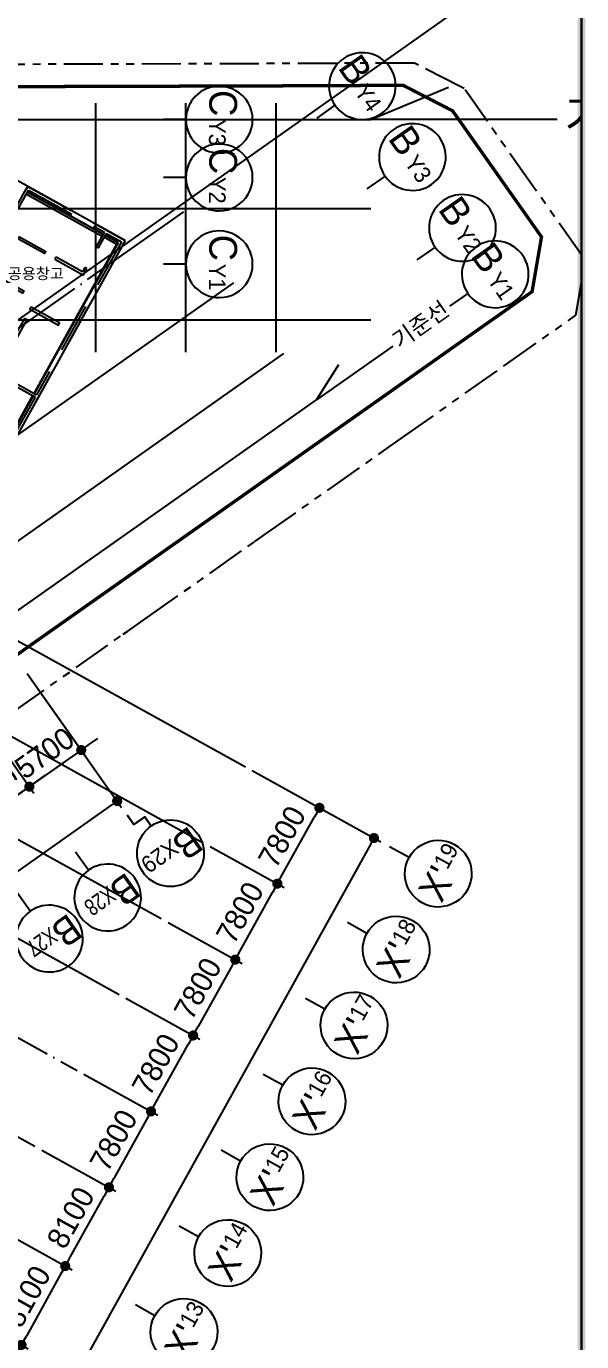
# Model space of a CAD drawing. Header units: millimetres. Extents: x -21000 to 567700, y 435000 to 850800.
# Drawn here: x 443986 to 493864, y 584986 to 703229 of the extents above; entities that cross this region are included whole.
import ezdxf
from ezdxf.enums import TextEntityAlignment as Align
from ezdxf.xclip import XClip

# ---------------------------------------------------------------- set-up
doc = ezdxf.new("R2010")
doc.units = ezdxf.units.MM
doc.header["$LTSCALE"] = 700
doc.header["$XCLIPFRAME"] = 2
for name, pattern in [('AB_Pbase$0$CON-110-B2F$0$HIDDEN', [9.525, 6.35, -3.175]), ('AB_Pbase$0$PHANTOMX2', [5, 2.5, -0.5, 0.5, -0.5, 0.5, -0.5]), ('AB_Pbase$0$주차장기둥$0$CEN', [62, 60, -1, 0, -1]), ('AB_Pbase$0$주차장기둥$0$PHANTOMX2', [5, 2.5, -0.5, 0.5, -0.5, 0.5, -0.5]), ('AB_Pbase$0$지하1층 동골조$0$PHANTOMX2', [5, 2.5, -0.5, 0.5, -0.5, 0.5, -0.5])]:
    doc.linetypes.add(name, pattern=pattern)
doc.layers.get('0').update_dxf_attribs({"color": 2})
doc.layers.get('Defpoints').update_dxf_attribs({"color": 171})
for name, color, linetype in [('AB_Form$0$FORM', 7, 'Continuous'), ('AB_Pbase$0$FIN', 6, 'Continuous'), ('AB_Pbase$0$SITE', 3, 'AB_Pbase$0$PHANTOMX2'), ('AB_Pbase$0$주차장기둥$0$CEN_P', 244, 'AB_Pbase$0$주차장기둥$0$CEN'), ('MAK2', 7, 'Continuous'), ('p_구조전체평면도중심선$0$AXIS', 7, 'Continuous'), ('p_구조전체평면도중심선$0$DIM', 7, 'Continuous'), ('p_구조전체평면도중심선$0$SDIM', 4, 'Continuous')]:
    doc.layers.add(name, color=color, linetype=linetype)
for name, color, linetype, plot in [('AB_Form$0$FORM_X', 161, 'Continuous', False), ('AB_Pbase$0$CON-110-B2F$0$DEF', 181, 'AB_Pbase$0$CON-110-B2F$0$HIDDEN', False), ('AB_Pbase$0$Defponts', 161, 'Continuous', False), ('AB_Pbase$0$주차장기둥$0$DEFPOINT', 247, 'Continuous', False), ('AB_Pbase$0$주차장기둥$0$Defpoints1', 235, 'Continuous', False), ('AB_Pbase$0$지하1층 동골조$0$Defpoints1', 235, 'Continuous', False)]:
    doc.layers.add(name, color=color, linetype=linetype, plot=plot)
doc.styles.add('AB_Pbase$0$돋움', font='')
doc.styles.add('AB_Pbase$0$주차장기둥$0$돋움', font='')
doc.styles.add('p_구조전체평면도중심선$0$도면기준$0$울릉도L', font='')
doc.styles.add('p_구조전체평면도중심선$0$돋움', font='')
doc.styles.add('p_구조전체평면도중심선$0$돋음', font='')
doc.styles.get('AB_Pbase$0$돋움').set_extended_font_data('Dotum')
doc.styles.get('AB_Pbase$0$주차장기둥$0$돋움').set_extended_font_data('Dotum')
doc.styles.get('p_구조전체평면도중심선$0$도면기준$0$울릉도L').set_extended_font_data('Dotum')
doc.styles.get('p_구조전체평면도중심선$0$돋움').set_extended_font_data('Dotum')
doc.styles.get('p_구조전체평면도중심선$0$돋음').set_extended_font_data('Dotum')
doc.dimstyles.new('p_구조전체평면도중심선$0$ADIM', dxfattribs={"dimscale": 700, "dimtxt": 3, "dimasz": 1.5, "dimexe": 1, "dimexo": 1, "dimgap": 1, "dimtad": 1, "dimdec": 0, "dimdsep": 46, "dimtxsty": 'p_구조전체평면도중심선$0$돋움', "dimblk1": 'p_구조전체평면도중심선$0$DOT', "dimblk2": 'p_구조전체평면도중심선$0$DOT', "dimsah": 1, "dimcen": 1, "dimdle": 1.5, "dimclrd": 7, "dimclre": 7, "dimclrt": 3, "dimadec": 0, "dimazin": 0, "dimtfac": 1, "dimtdec": 0, "dimtix": 1, "dimtmove": 2, "dimatfit": 3, "dimldrblk": 'p_구조전체평면도중심선$0$_Dot', "dimfxl": 1, "dimtvp": 1, "dimtolj": 1, "dimtzin": 0, "dimarcsym": 0})

# ---------------------------------------------------------------- blocks, each defined once
blk = doc.blocks.new('AB_Pbase$0$SITE0917')
at = {"layer": 'AB_Pbase$0$SITE', "ltscale": 4, "const_width": 300, "flags": 128}
blk.add_lwpolyline([(212876, -144968), (209906, -142008), (204836, -136928), (200146, -132238), (190406, -122488), (180636, -112708), (171034, -103096), (171034, -103096), (158736, -90778), (158736, -90778), (141626, -73668), (139746, -71778), (128760, -60783), (176825, 584), (181318, 2778), (191836, 2802), (195846, 2812), (208846, 2852), (221744, 2892), (225745, 2912), (238652, 2912), (251951, 2992), (272863, 3047), (279849, 3072), (281852, 3072), (297942, 3132), (307301, 3162), (318838, 3162), (322371, 3192), (329338, 3212), (331331, 3221), (331828, 3221), (342783, 3252), (353879, 3292), (357878, 3302), (368882, 3332), (377971, 3362), (436463, 3532), (443896, 3564), (449423, 3588), (453866, 1294), (461852, -10041), (461004, -14962), (456210, -18339), (446980, -24860), (436111, -32530), (433802, -34158), (424035, -41046), (408709, -51856), (403261, -55702), (401224, -57140), (393879, -62330), (377930, -73579), (370949, -78503), (368971, -79898), (360221, -86073), (350807, -92731), (341600, -99229), (316998, -116581), (268640, -150722), (261994, -155385), (240653, -170436), (213593, -144250), (212876, -144968)], dxfattribs=at)
blk = doc.blocks.new('AB_Pbase$0$CON-110-B2F')
for p, q in [((-12950, 17430), (-12950, 19180)), ((-12950, 19180), (-2700, 19180)), ((-11350, 18930), (-12730, 18930)), ((-12730, 18930), (-12730, 17430)), ((-11350, 17430), (-11350, 18930)), ((-2920, 18930), (-11130, 18930)), ((-11130, 18930), (-11130, 17430)), ((-2920, 18580), (-2920, 18930)), ((-2700, 19180), (-2700, 18580)), ((-2700, 18580), (-2920, 18580)), ((-12730, 17430), (-12950, 17430)), ((-11130, 17430), (-11350, 17430)), ((-11350, 15610), (-11350, 14960)), ((-11130, 15610), (-11350, 15610)), ((-11130, 15180), (-11130, 15610)), ((-11350, 14960), (-8420, 14960)), ((-8420, 15180), (-11130, 15180)), ((-8420, 14960), (-8420, 15180)), ((-4935, 11310), (-5155, 11310)), ((-5155, 11310), (-5155, 9455)), ((-4935, 9455), (-4935, 11310)), ((-11220, 10440), (-11220, 10220)), ((-8580, 10440), (-11220, 10440)), ((-11220, 10220), (-8580, 10220)), ((-8800, 10220), (-8800, 7400)), ((-8580, 10220), (-8580, 10440)), ((-8580, 7400), (-8580, 10220)), ((-2700, 10280), (-2920, 10280)), ((-2920, 10280), (-2920, 9455)), ((-2700, 9750), (-2700, 10280)), ((-2700, 9750), (250, 9750)), ((0, 9500), (-2600, 9500)), ((-2600, 9500), (-2600, 4900)), ((0, 4900), (0, 9500)), ((250, 9750), (250, 4650)), ((-8800, 9280), (-8580, 9280)), ((-5155, 9455), (-5470, 9455)), ((-5470, 9455), (-5470, 7120)), ((-2850, 9235), (-5220, 9235)), ((-5220, 9235), (-5220, 6870)), ((-2920, 9455), (-4935, 9455)), ((-2850, 4650), (-2850, 9235)), ((-8800, 7400), (-8580, 7400)), ((-8800, 7400), (-8800, 6440)), ((-8580, 7400), (-8580, 6440)), ((-5470, 7120), (-5880, 7120)), ((-5880, 7120), (-5880, 4380)), ((-8580, 6440), (-8800, 6440)), ((-8800, 6440), (-8800, 4380)), ((-8580, 4380), (-8580, 6440)), ((-5220, 6870), (-5630, 6870)), ((-5630, 6870), (-5630, 5870)), ((-12730, 4980), (-12950, 4980)), ((-12950, 4980), (-12950, 3560)), ((-12730, 4380), (-12730, 4980)), ((-5630, 5870), (-4660, 5870)), ((-4660, 5690), (-5630, 5690)), ((-5630, 5690), (-5630, 2340)), ((-4660, 5870), (-4660, 5690)), ((-2550, 4900), (-2600, 4900)), ((-2550, 4650), (-2550, 4900)), ((-1430, 4900), (0, 4900)), ((-1430, 4650), (-1430, 4900)), ((-12950, 3560), (-12730, 3560)), ((-8800, 4380), (-12730, 4380)), ((-12730, 3560), (-12730, 4160)), ((-12730, 4160), (-8670, 4160)), ((-8670, 4160), (-8670, 2100)), ((-5880, 4380), (-8580, 4380)), ((-8450, 2100), (-8450, 4160)), ((-8450, 4160), (-5880, 4160)), ((-5880, 4160), (-5880, 2090)), ((-2550, 4650), (-2850, 4650)), ((250, 4650), (-1430, 4650)), ((-2850, 2850), (-1930, 2850)), ((-2850, -30), (-2850, 2850)), ((-1880, 2600), (-2600, 2600)), ((-2600, 2600), (-2600, 0)), ((-1930, 2850), (-1880, 2650)), ((-1880, 2650), (-1880, 2600)), ((-770, 2650), (-720, 2850)), ((-770, 2600), (-770, 2650)), ((0, 2600), (-770, 2600)), ((-720, 2850), (250, 2850)), ((0, 0), (0, 2600)), ((250, 2850), (250, -250)), ((-8670, 2100), (-8450, 2100)), ((-5880, 2090), (-5470, 2090)), ((-5630, 2340), (-5220, 2340)), ((-5470, 2090), (-5470, -250)), ((-5220, 2340), (-5220, -30)), ((-2600, 0), (0, 0)), ((-5470, -250), (-5085, -250)), ((-5220, -30), (-2850, -30)), ((-5085, -250), (-5085, -2040)), ((-4865, -2040), (-4865, -250)), ((-4865, -250), (-2920, -250)), ((-2920, -250), (-2920, -660)), ((-2920, -660), (-2700, -660)), ((250, -250), (-2700, -250)), ((-2700, -660), (-2700, -250)), ((-5085, -2040), (-4865, -2040)), ((4155, -6910), (4155, -2940)), ((4155, -2940), (7255, -2940)), ((7005, -3190), (4405, -3190)), ((4405, -3190), (4405, -5840)), ((7005, -3960), (7005, -3190)), ((7255, -2940), (7255, -3910)), ((9055, -4620), (9055, -2940)), ((9055, -2940), (14155, -2940)), ((9305, -4620), (9305, -3190)), ((9305, -3190), (13905, -3190)), ((13905, -3190), (13905, -5790)), ((14155, -2940), (14155, -6690)), ((-2700, -4150), (-2920, -4150)), ((-2920, -4150), (-2920, -5330)), ((-2700, -6020), (-2700, -4150)), ((7055, -3960), (7005, -3960)), ((7255, -3910), (7055, -3960)), ((9055, -4620), (9305, -4620)), ((-2920, -5330), (-7230, -5330)), ((-7230, -5330), (-7230, -5550)), ((-7230, -5550), (-2920, -5550)), ((-2920, -5550), (-2920, -7220)), ((-1170, -6020), (-1170, -5760)), ((-1170, -5760), (-360, -5760)), ((-360, -5760), (-360, -5980)), ((760, -5760), (760, -5980)), ((2325, -5760), (760, -5760)), ((2325, -6910), (2325, -5760)), ((4405, -5840), (7005, -5840)), ((7005, -5840), (7005, -5070)), ((7005, -5070), (7055, -5070)), ((7055, -5070), (7255, -5120)), ((7255, -5120), (7255, -6090)), ((9055, -6040), (9055, -5740)), ((9055, -5740), (9305, -5740)), ((9305, -5740), (9305, -5790)), ((13905, -5790), (9305, -5790)), ((17920, -5750), (15960, -5750)), ((15960, -5750), (15960, -6690)), ((17920, -5970), (17920, -5750)), ((21940, -5750), (21200, -5750)), ((21200, -5750), (21200, -5970)), ((21940, -6440), (21940, -5750)), ((-8290, -6410), (-11220, -6410)), ((-11220, -6410), (-11220, -7070)), ((-11220, -7070), (-11000, -7070)), ((-11000, -7070), (-11000, -6630)), ((-11000, -6630), (-8290, -6630)), ((-8290, -6630), (-8290, -6410)), ((-2490, -6020), (-2700, -6020)), ((-2680, -7440), (-2680, -6240)), ((-2680, -6240), (-2490, -6240)), ((-2490, -6240), (-2490, -6020)), ((-1370, -6240), (-1370, -6020)), ((-1370, -6020), (-1170, -6020)), ((-950, -6240), (-1370, -6240)), ((-360, -5980), (-950, -5980)), ((-950, -5980), (-950, -6240)), ((760, -5980), (2105, -5980)), ((2105, -5980), (2105, -7110)), ((2325, -6910), (2425, -6910)), ((2425, -6910), (2425, -7110)), ((4155, -6910), (3845, -6910)), ((3845, -6910), (3845, -7110)), ((7255, -6090), (4405, -6090)), ((4405, -6090), (4405, -6910)), ((4405, -6910), (4470, -6910)), ((4470, -6910), (4470, -8510)), ((13905, -6040), (9055, -6040)), ((13840, -6690), (13905, -6690)), ((13840, -6690), (13840, -8510)), ((13905, -6690), (13905, -6040)), ((14060, -6910), (14590, -6910)), ((14060, -6910), (14060, -8760)), ((14590, -6690), (14155, -6690)), ((14590, -6910), (14590, -6690)), ((15960, -6690), (15710, -6690)), ((15710, -6690), (15710, -6910)), ((15710, -6910), (16180, -6910)), ((16180, -6910), (16180, -5970)), ((16180, -5970), (17920, -5970)), ((21200, -5970), (21720, -5970)), ((21720, -5970), (21720, -6660)), ((21720, -6660), (22040, -6660)), ((22040, -6440), (21940, -6440)), ((22040, -6660), (22040, -6440)), ((23160, -6440), (23160, -6660)), ((23160, -6440), (24740, -6440)), ((23160, -6660), (24740, -6660)), ((-2920, -7220), (-4210, -7220)), ((-4210, -7220), (-4210, -8760)), ((-2680, -7440), (-3990, -7440)), ((-3990, -7440), (-3990, -9870)), ((2105, -7110), (2425, -7110)), ((3845, -7110), (4250, -7110)), ((4250, -7110), (4250, -8760)), ((10140, -7850), (9960, -7850)), ((9960, -7850), (9960, -9130)), ((10140, -9130), (10140, -7850)), ((-12950, -10640), (-12950, -8890)), ((-12950, -8890), (-12730, -8890)), ((-12730, -8890), (-12730, -10390)), ((-11220, -10390), (-11220, -8890)), ((-11220, -8890), (-11000, -8890)), ((-11000, -8890), (-11000, -11720)), ((-4210, -8760), (-7230, -8760)), ((-7230, -8760), (-7230, -10240)), ((-7010, -10460), (-7010, -8980)), ((-7010, -8980), (-4210, -8980)), ((-4210, -9870), (-4210, -8980)), ((7010, -8760), (4250, -8760)), ((7260, -8510), (4470, -8510)), ((7010, -9380), (7010, -8760)), ((8970, -9380), (7010, -9380)), ((7260, -9130), (7260, -8510)), ((9960, -9130), (7260, -9130)), ((8970, -9380), (8970, -12050)), ((9190, -11950), (9190, -9380)), ((9190, -9380), (11190, -9380)), ((10140, -9130), (10940, -9130)), ((10940, -9130), (10940, -8510)), ((10940, -8510), (13840, -8510)), ((11190, -9380), (11190, -8760)), ((11190, -8760), (14060, -8760)), ((-11250, -10640), (-12950, -10640)), ((-12730, -10390), (-11220, -10390)), ((-11250, -11920), (-11250, -10640)), ((-7230, -10240), (-8710, -10240)), ((-8710, -10240), (-8710, -11720)), ((-8490, -11720), (-8490, -10460)), ((-8490, -10460), (-7010, -10460)), ((-3990, -9870), (-4210, -9870)), ((-11000, -11720), (-10240, -11720)), ((-10240, -11720), (-10240, -11920)), ((-8710, -11720), (-9320, -11720)), ((-9320, -11720), (-9320, -11920)), ((-8110, -11720), (-8490, -11720)), ((-8110, -12630), (-8110, -11720)), ((20660, -11740), (20660, -14670)), ((20880, -11740), (20660, -11740)), ((20880, -14450), (20880, -11740)), ((-10240, -11920), (-11250, -11920)), ((-9320, -11920), (-8310, -11920)), ((-8310, -11920), (-8310, -12630)), ((-8310, -12630), (-8110, -12630)), ((-2720, -14550), (-2720, -11840)), ((-2720, -11840), (-2500, -11840)), ((-2500, -11840), (-2500, -14770)), ((6610, -12050), (8970, -12050)), ((6610, -12270), (6610, -12050)), ((8970, -12270), (6610, -12270)), ((8970, -12270), (8970, -15980)), ((9190, -11950), (11550, -11950)), ((9190, -15980), (9190, -12170)), ((11550, -12170), (9190, -12170)), ((11550, -11950), (11550, -12170)), ((-8310, -13550), (-8310, -14930)), ((-8110, -13550), (-8310, -13550)), ((-8110, -14550), (-8110, -13550)), ((-8310, -14930), (-8110, -14930)), ((-5280, -14550), (-8110, -14550)), ((-8110, -14930), (-8110, -14770)), ((-8110, -14770), (-5280, -14770)), ((-5280, -14770), (-5280, -14550)), ((-3160, -14770), (-3160, -14550)), ((-3160, -14550), (-2720, -14550)), ((-2500, -14770), (-3160, -14770)), ((20660, -14670), (21320, -14670)), ((21320, -14450), (20880, -14450)), ((21320, -14670), (21320, -14450)), ((24740, -14450), (23440, -14450)), ((23440, -14450), (23440, -14670)), ((23440, -14670), (24740, -14670))]:
    blk.add_line(p, q)
for points in [[(-2700, 17460), (-2920, 17460), (-2920, 16555), (-2700, 16555)], [(-12730, 15610), (-12950, 15610), (-12950, 14510), (-12730, 14510)], [(-2700, 15635), (-2920, 15635), (-2920, 13770), (-2700, 13770)], [(-7360, 15180), (-4350, 15180), (-4350, 14960), (-7360, 14960)], [(-2700, 12550), (-2920, 12550), (-2920, 11200), (-2700, 11200)], [(-12730, 10890), (-12950, 10890), (-12950, 9640), (-12730, 9640)], [(-12730, 8120), (-12950, 8120), (-12950, 7100), (-12730, 7100)], [(-12730, 420), (-12950, 420), (-12950, 1440), (-12730, 1440)], [(-8450, 1140), (-8670, 1140), (-8670, -740), (-8450, -740)], [(-12730, -1100), (-12950, -1100), (-12950, -2350), (-12730, -2350)], [(-8450, -1690), (-11390, -1690), (-11390, -1910), (-8450, -1910)], [(-2700, -1780), (-2920, -1780), (-2920, -3130), (-2700, -3130)], [(19140, -5750), (20280, -5750), (20280, -5970), (19140, -5970)], [(-12730, -5970), (-12950, -5970), (-12950, -7070), (-12730, -7070)], [(-2100, -8100), (-2320, -8100), (-2320, -10780), (-2100, -10780)], [(16590, -7860), (16810, -7860), (16810, -10680), (16590, -10680)], [(20660, -8000), (20880, -8000), (20880, -10680), (20660, -10680)], [(1720, -8770), (1500, -8770), (1500, -10790), (1720, -10790)], [(2520, -12050), (2300, -12050), (2300, -14690), (2520, -14690)], [(3470, -12050), (5650, -12050), (5650, -12270), (3470, -12270)], [(12510, -11950), (14690, -11950), (14690, -12170), (12510, -12170)], [(15860, -11950), (15640, -11950), (15640, -14890), (15860, -14890)]]:
    blk.add_lwpolyline(points, close=True)
at = {"layer": 'AB_Pbase$0$CON-110-B2F$0$DEF'}
for p, q in [((-5220, 8750), (-5470, 8750)), ((-5220, 7430), (-5470, 7430)), ((-5220, 1680), (-5470, 1680)), ((-5220, 410), (-5470, 410)), ((24740, -6440), (25190, -6440)), ((24740, -6660), (24940, -6660)), ((24940, -6660), (24940, -14450)), ((25190, -6440), (25190, -16430)), ((5180, -8510), (5180, -8760)), ((6450, -8510), (6450, -8760)), ((11750, -8510), (11750, -8760)), ((13020, -8510), (13020, -8760)), ((24740, -14450), (24940, -14450)), ((24740, -14670), (24940, -14670)), ((24940, -14670), (24940, -16210)), ((-8110, -16050), (-8310, -16050)), ((-8310, -16050), (-8310, -16430)), ((25190, -16430), (-8310, -16430)), ((-8110, -16210), (-8110, -16050)), ((8970, -16210), (-8110, -16210)), ((8970, -15980), (8970, -16210)), ((9190, -15980), (9190, -16210)), ((24940, -16210), (9190, -16210))]:
    blk.add_line(p, q, dxfattribs=at)
at = {"layer": 'Defpoints'}
for p, q in [((-12950, -9320), (-12730, -9320)), ((-12730, -10290), (-12950, -9320)), ((-12730, -9320), (-12950, -10290)), ((-12730, -10290), (-12950, -10290))]:
    blk.add_line(p, q, dxfattribs=at)
blk = doc.blocks.new('AB_Pbase$0$CON-110-B1F')
at = {"rotation": 359.9999999999998}
blk.add_blockref('AB_Pbase$0$CON-110-B2F', (0, 0), dxfattribs=at)
blk = doc.blocks.new('AB_Pbase$0$지하1층 동골조')
at = {"layer": 'AB_Pbase$0$지하1층 동골조$0$Defpoints1', "linetype": 'AB_Pbase$0$지하1층 동골조$0$PHANTOMX2', "ltscale": 2}
blk.add_lwpolyline([(295787, 1584), (305747, 8614), (306157, 8904), (307797, 10054), (317567, 16944), (318377, 17514), (329117, 25094), (330747, 26244), (339977, 32764), (346407, 37294), (347247, 42224), (342487, 48974), (336367, 57664), (336007, 57844), (331917, 59964), (317917, 59904), (259427, 59734)], dxfattribs=at)
at = {"layer": 'AB_Pbase$0$지하1층 동골조$0$Defpoints1', "linetype": 'AB_Pbase$0$지하1층 동골조$0$PHANTOMX2', "ltscale": 2, "flags": 128}
blk.add_lwpolyline([(305496, 13326), (315263, 20214), (317573, 21842), (328441, 29512), (337671, 36032), (342465, 39410), (343314, 44331), (335327, 55666), (330884, 57959), (325357, 57936), (317924, 57904), (259433, 57734), (250343, 57704), (239340, 57674), (235340, 57664), (224244, 57624), (213290, 57592), (212792, 57592), (210800, 57584), (203833, 57564), (200300, 57534), (188762, 57534), (179403, 57504), (163313, 57444), (161310, 57444), (154324, 57418), (133412, 57364), (120113, 57284), (107206, 57284), (103205, 57264), (90307, 57224), (77307, 57184), (73297, 57174), (62779, 57150), (58286, 54955), (10221, -6411), (21207, -17406), (23087, -19296), (40197, -36406), (52495, -48724), (62097, -58336), (71867, -68116), (81607, -77866), (86297, -82556), (91367, -87636), (94337, -90596), (95054, -89878), (122114, -116064), (143455, -101014), (150102, -96350), (198459, -62209), (223061, -44857), (232269, -38359), (241682, -31701), (250432, -25527), (252410, -24132), (259391, -19208), (275340, -7958), (282685, -2768), (284723, -1330), (290171, 2516)], close=True, dxfattribs=at)
at = {"rotation": 60.99999813643059}
blk.add_blockref('AB_Pbase$0$CON-110-B1F', (279323, 29949), dxfattribs=at)
blk = doc.blocks.new('AB_Pbase$0$AB_Pbase_지하1층_골조')
for p, q in [((452851, 683980), (439316, 691483)), ((450901, 684547), (444087, 688323)), ((444087, 688323), (444087, 688323)), ((452851, 683980), (437059, 655492)), ((452239, 683805), (444700, 670205)), ((450901, 684547), (450901, 684547)), ((452239, 683805), (451093, 684440)), ((451093, 684440), (451093, 684440)), ((444593, 670012), (436216, 654899)), ((444593, 670012), (444593, 670012)), ((444700, 670205), (444700, 670205))]:
    blk.add_line(p, q)
at = {"layer": 'Defpoints', "ltscale": 1500}
blk.add_lwpolyline([(0, 839949), (493846, 839949), (493846, 445500), (0, 445500)], close=True, dxfattribs=at)
blk = doc.blocks.new('AB_Pbase$0$주차장기둥$0$cen 2bl 지하')
at = {"layer": 'AB_Pbase$0$주차장기둥$0$CEN_P'}
for p, q in [((-7582, 206085), (100923, 266230)), ((103615, 243809), (92756, 263399)), ((76100, 243324), (104802, 259233)), ((96531, 239882), (85672, 259472)), ((89446, 235955), (78587, 255545)), ((10097, 85016), (90237, 250834)), ((80948, 234578), (109650, 250487)), ((-12695, 19933), (97260, 247440)), ((-5672, 16538), (104282, 244046)), ((-1080, 14319), (108874, 241827))]:
    blk.add_line(p, q, dxfattribs=at)
at = {"layer": 'AB_Pbase$0$주차장기둥$0$CEN_P', "color": 5}
for p, q in [((294, 209883), (119274, 209883)), ((294, 202083), (119274, 202083)), ((16870, 194283), (119274, 194283)), ((16870, 186483), (119274, 186483)), ((-12594, 178683), (119274, 178683)), ((-132796, 170883), (119274, 170883))]:
    blk.add_line(p, q, dxfattribs=at)
at = {"layer": 'AB_Pbase$0$주차장기둥$0$DEFPOINT'}
for points in [[(115555, 274341), (100923, 266230), (105594, 272158)], [(112514, 249358), (108874, 241827), (109074, 245595)]]:
    blk.add_lwpolyline(points, dxfattribs=at)
at = {"layer": 'AB_Pbase$0$주차장기둥$0$DEFPOINT', "style": 'AB_Pbase$0$주차장기둥$0$돋움'}
for height, rotation, p in [(3000, 29, (116712, 273629)), (1500, 64.20546, (113192, 249400))]:
    blk.add_text('기준선', height=height, rotation=rotation, dxfattribs=at).set_placement(p)
blk = doc.blocks.new('AB_Pbase$0$주차장기둥')
at = {"layer": 'AB_Pbase$0$주차장기둥$0$Defpoints1', "linetype": 'AB_Pbase$0$주차장기둥$0$PHANTOMX2', "ltscale": 2}
blk.add_lwpolyline([(128408, 195659), (133325, 206815), (133527, 207275), (134341, 209105), (139166, 220043), (139567, 220949), (144869, 232977), (145674, 234803), (150228, 245145), (153406, 252340), (151587, 256998), (144030, 260333), (134309, 264629), (133908, 264598), (129310, 264309), (117340, 257047), (67292, 226777)], dxfattribs=at)
at = {"rotation": 1.99999810188403}
blk.add_blockref('AB_Pbase$0$주차장기둥$0$cen 2bl 지하', (36992, -11667), dxfattribs=at)
blk = doc.blocks.new('AB_Pbase$0$실명')
at = {"layer": 'AB_Pbase$0$Defponts', "style": 'AB_Pbase$0$돋움'}
blk.add_text('공용창고', height=1000, rotation=359.93154, dxfattribs=at).set_placement((465850, -149830), align=Align.MIDDLE)
blk = doc.blocks.new('AB_Pbase')
at = {"layer": 'AB_Pbase$0$FIN'}
for p, q in [((444087, 688323), (450901, 684547)), ((443990, 688148), (450803, 684371)), ((452098, 683654), (444656, 670229)), ((450996, 684265), (452142, 683629)), ((451093, 684440), (452195, 683829)), ((444550, 670036), (438984, 659996))]:
    blk.add_line(p, q, dxfattribs=at)
at = {"layer": 'Defpoints', "ltscale": 1500}
blk.add_lwpolyline([(0, 839949), (493846, 839949), (493846, 445500), (0, 445500)], close=True, dxfattribs=at)
for name, p, rotation in [('AB_Pbase$0$AB_Pbase_지하1층_골조', (0, 0), 359.9999999999999), ('AB_Pbase$0$주차장기둥', (231893, 539971), 329.0000000345588), ('AB_Pbase$0$지하1층 동골조', (146945, 639965), 359.9999999999994), ('AB_Pbase$0$SITE0917', (28406, 694337), 359.9999999999983), ('AB_Pbase$0$실명', (-21011, 830850), 359.9999999999999)]:
    blk.add_blockref(name, p, dxfattribs=dict(rotation=rotation))
blk = doc.blocks.new('AB_Form')
at = {"layer": 'AB_Form$0$FORM', "const_width": 1}
blk.add_lwpolyline([(735.5, 578.5), (735.5, 15)], dxfattribs=at)
at = {"layer": 'AB_Form$0$FORM_X'}
blk.add_lwpolyline([(735.5, 578.5), (30, 578.5), (30, 15), (735.5, 15)], close=True, dxfattribs=at)
blk = doc.blocks.new('p_구조전체평면도중심선$0$DOT')
at = {"layer": 'p_구조전체평면도중심선$0$SDIM', "color": 0, "linetype": 'ByBlock'}
blk.add_line((-0.5, 0), (-1, 0), dxfattribs=at)
at = {"layer": 'p_구조전체평면도중심선$0$SDIM', "color": 0, "linetype": 'ByBlock', "const_width": 0.5}
blk.add_lwpolyline([(-0.25, 0, 1), (0.25, 0, 1)], format="xyb", close=True, dxfattribs=at)
blk = doc.blocks.new('*D128')
at = {"layer": 'Defpoints', "color": 0, "transparency": 16777216}
for p in [(408497, -105954), (415146, -109640), (404570, -113039)]:
    blk.add_point(p, dxfattribs=at)
at = {"layer": 'p_구조전체평면도중심선$0$DIM', "color": 7, "lineweight": -2, "transparency": 16777216}
for p, q in [((409109, -106294), (415759, -109980)), ((411661, -115929), (414705, -110436)), ((405182, -113378), (411832, -117064))]:
    blk.add_line(p, q, dxfattribs=at)
at = {"layer": 'p_구조전체평면도중심선$0$DIM', "color": 7, "lineweight": -2, "transparency": 16777216, "xscale": 910, "yscale": 910, "zscale": 910}
for p, rotation in [((415146, -109640), 60.99999813668794), ((411220, -116725), 240.9999981366879)]:
    blk.add_blockref('p_구조전체평면도중심선$0$DOT', p, dxfattribs=dict(at, rotation=rotation))
at = {"layer": 'p_구조전체평면도중심선$0$DIM', "color": 3, "transparency": 16777216, "insert": (411712, -112367), "char_height": 1960, "attachment_point": 5, "rotation": 61, "style": 'p_구조전체평면도중심선$0$도면기준$0$울릉도L'}
blk.add_mtext('\\A1;8100', dxfattribs=at)
blk = doc.blocks.new('p_구조전체평면도중심선$0$_Dot')
at = {"color": 0, "linetype": 'ByBlock', "lineweight": -2}
blk.add_line((-0.5, 0), (-1, 0), dxfattribs=at)
at = {"color": 0, "linetype": 'ByBlock', "const_width": 0.5}
blk.add_lwpolyline([(-0.25, 0, 1), (0.25, 0, 1)], format="xyb", close=True, dxfattribs=at)
blk = doc.blocks.new('*D129')
at = {"layer": 'Defpoints', "color": 0, "transparency": 16777216}
for p in [(412424, -98870), (408497, -105954), (415146, -109640)]:
    blk.add_point(p, dxfattribs=at)
at = {"layer": 'p_구조전체평면도중심선$0$DIM', "color": 7, "lineweight": -2, "transparency": 16777216}
for p, q in [((413036, -99209), (419686, -102895)), ((418632, -103352), (415588, -108844)), ((409109, -106294), (415759, -109980))]:
    blk.add_line(p, q, dxfattribs=at)
at = {"layer": 'p_구조전체평면도중심선$0$DIM', "color": 7, "lineweight": -2, "transparency": 16777216, "xscale": 910, "yscale": 910, "zscale": 910}
for p, rotation in [((419073, -102556), 60.99999813702097), ((415146, -109640), 240.999998137021)]:
    blk.add_blockref('p_구조전체평면도중심선$0$DOT', p, dxfattribs=dict(at, rotation=rotation))
at = {"layer": 'p_구조전체평면도중심선$0$DIM', "color": 3, "transparency": 16777216, "insert": (415639, -105283), "char_height": 1960, "attachment_point": 5, "rotation": 61, "style": 'p_구조전체평면도중심선$0$도면기준$0$울릉도L'}
blk.add_mtext('\\A1;8100', dxfattribs=at)
blk = doc.blocks.new('*D130')
at = {"layer": 'Defpoints', "color": 0, "transparency": 16777216}
for p in [(416351, -91786), (423000, -95472), (412424, -98870)]:
    blk.add_point(p, dxfattribs=at)
at = {"layer": 'p_구조전체평면도중심선$0$DIM', "color": 7, "lineweight": -2, "transparency": 16777216}
for p, q in [((416963, -92125), (423613, -95811)), ((419515, -101760), (422559, -96267)), ((413036, -99209), (419686, -102895))]:
    blk.add_line(p, q, dxfattribs=at)
at = {"layer": 'p_구조전체평면도중심선$0$DIM', "color": 7, "lineweight": -2, "transparency": 16777216, "xscale": 910, "yscale": 910, "zscale": 910}
for p, rotation in [((423000, -95472), 60.99999813737975), ((419073, -102556), 240.9999981373797)]:
    blk.add_blockref('p_구조전체평면도중심선$0$DOT', p, dxfattribs=dict(at, rotation=rotation))
at = {"layer": 'p_구조전체평면도중심선$0$DIM', "color": 3, "transparency": 16777216, "insert": (419566, -98199), "char_height": 1960, "attachment_point": 5, "rotation": 61, "style": 'p_구조전체평면도중심선$0$도면기준$0$울릉도L'}
blk.add_mtext('\\A1;8100', dxfattribs=at)
blk = doc.blocks.new('*D131')
at = {"layer": 'Defpoints', "color": 0, "transparency": 16777216}
for p in [(420132, -84964), (416351, -91786), (423000, -95472)]:
    blk.add_point(p, dxfattribs=at)
at = {"layer": 'p_구조전체평면도중심선$0$DIM', "color": 7, "lineweight": -2, "transparency": 16777216}
for p, q in [((420745, -85303), (427394, -88989)), ((426341, -89445), (423442, -94676)), ((416963, -92125), (423613, -95811))]:
    blk.add_line(p, q, dxfattribs=at)
at = {"layer": 'p_구조전체평면도중심선$0$DIM', "color": 7, "lineweight": -2, "transparency": 16777216, "xscale": 910, "yscale": 910, "zscale": 910}
for p, rotation in [((426782, -88650), 60.99999813691329), ((423000, -95472), 240.9999981369133)]:
    blk.add_blockref('p_구조전체평면도중심선$0$DOT', p, dxfattribs=dict(at, rotation=rotation))
at = {"layer": 'p_구조전체평면도중심선$0$DIM', "color": 3, "transparency": 16777216, "insert": (423421, -91245), "char_height": 1960, "attachment_point": 5, "rotation": 61, "style": 'p_구조전체평면도중심선$0$도면기준$0$울릉도L'}
blk.add_mtext('\\A1;7800', dxfattribs=at)
blk = doc.blocks.new('*D132')
at = {"layer": 'Defpoints', "color": 0, "transparency": 16777216}
for p in [(423914, -78142), (430563, -81827), (420132, -84964)]:
    blk.add_point(p, dxfattribs=at)
at = {"layer": 'p_구조전체평면도중심선$0$DIM', "color": 7, "lineweight": -2, "transparency": 16777216}
for p, q in [((424526, -78481), (431176, -82167)), ((427223, -87854), (430122, -82623)), ((420745, -85303), (427394, -88989))]:
    blk.add_line(p, q, dxfattribs=at)
at = {"layer": 'p_구조전체평면도중심선$0$DIM', "color": 7, "lineweight": -2, "transparency": 16777216, "xscale": 910, "yscale": 910, "zscale": 910}
for p, rotation in [((430563, -81827), 60.99999813695557), ((426782, -88650), 240.9999981369555)]:
    blk.add_blockref('p_구조전체평면도중심선$0$DOT', p, dxfattribs=dict(at, rotation=rotation))
at = {"layer": 'p_구조전체평면도중심선$0$DIM', "color": 3, "transparency": 16777216, "insert": (427202, -84423), "char_height": 1960, "attachment_point": 5, "rotation": 61, "style": 'p_구조전체평면도중심선$0$도면기준$0$울릉도L'}
blk.add_mtext('\\A1;7800', dxfattribs=at)
blk = doc.blocks.new('*D133')
at = {"layer": 'Defpoints', "color": 0, "transparency": 16777216}
for p in [(427695, -71320), (423914, -78142), (430563, -81827)]:
    blk.add_point(p, dxfattribs=at)
at = {"layer": 'p_구조전체평면도중심선$0$DIM', "color": 7, "lineweight": -2, "transparency": 16777216}
for p, q in [((428308, -71659), (434957, -75345)), ((433904, -75801), (431005, -81032)), ((424526, -78481), (431176, -82167))]:
    blk.add_line(p, q, dxfattribs=at)
at = {"layer": 'p_구조전체평면도중심선$0$DIM', "color": 7, "lineweight": -2, "transparency": 16777216, "xscale": 910, "yscale": 910, "zscale": 910}
for p, rotation in [((434345, -75005), 60.99999813681833), ((430563, -81827), 240.9999981368184)]:
    blk.add_blockref('p_구조전체평면도중심선$0$DOT', p, dxfattribs=dict(at, rotation=rotation))
at = {"layer": 'p_구조전체평면도중심선$0$DIM', "color": 3, "transparency": 16777216, "insert": (430984, -77601), "char_height": 1960, "attachment_point": 5, "rotation": 61, "style": 'p_구조전체평면도중심선$0$도면기준$0$울릉도L'}
blk.add_mtext('\\A1;7800', dxfattribs=at)
blk = doc.blocks.new('*D143')
at = {"layer": 'Defpoints', "color": 0, "transparency": 16777216}
for p in [(431477, -64498), (438126, -68183), (427695, -71320)]:
    blk.add_point(p, dxfattribs=at)
at = {"layer": 'p_구조전체평면도중심선$0$DIM', "color": 7, "lineweight": -2, "transparency": 16777216}
for p, q in [((432089, -64837), (438739, -68523)), ((434786, -74210), (437685, -68979)), ((428308, -71659), (434957, -75345))]:
    blk.add_line(p, q, dxfattribs=at)
at = {"layer": 'p_구조전체평면도중심선$0$DIM', "color": 7, "lineweight": -2, "transparency": 16777216, "xscale": 910, "yscale": 910, "zscale": 910}
for p, rotation in [((438126, -68183), 60.99999813686586), ((434345, -75005), 240.9999981368659)]:
    blk.add_blockref('p_구조전체평면도중심선$0$DOT', p, dxfattribs=dict(at, rotation=rotation))
at = {"layer": 'p_구조전체평면도중심선$0$DIM', "color": 3, "transparency": 16777216, "insert": (434765, -70779), "char_height": 1960, "attachment_point": 5, "rotation": 61, "style": 'p_구조전체평면도중심선$0$도면기준$0$울릉도L'}
blk.add_mtext('\\A1;7800', dxfattribs=at)
blk = doc.blocks.new('*D169')
at = {"layer": 'Defpoints', "color": 0, "transparency": 16777216}
for p in [(435258, -57675), (441908, -61361), (431477, -64498)]:
    blk.add_point(p, dxfattribs=at)
at = {"layer": 'p_구조전체평면도중심선$0$DIM', "color": 7, "lineweight": -2, "transparency": 16777216}
for p, q in [((435871, -58015), (442520, -61701)), ((438568, -67388), (441467, -62157)), ((432089, -64837), (438739, -68523))]:
    blk.add_line(p, q, dxfattribs=at)
at = {"layer": 'p_구조전체평면도중심선$0$DIM', "color": 7, "lineweight": -2, "transparency": 16777216, "xscale": 910, "yscale": 910, "zscale": 910}
for p, rotation in [((441908, -61361), 60.99999813642466), ((438126, -68183), 240.9999981364246)]:
    blk.add_blockref('p_구조전체평면도중심선$0$DOT', p, dxfattribs=dict(at, rotation=rotation))
at = {"layer": 'p_구조전체평면도중심선$0$DIM', "color": 3, "transparency": 16777216, "insert": (438547, -63957), "char_height": 1960, "attachment_point": 5, "rotation": 61, "style": 'p_구조전체평면도중심선$0$도면기준$0$울릉도L'}
blk.add_mtext('\\A1;7800', dxfattribs=at)
blk = doc.blocks.new('*D194')
at = {"layer": 'Defpoints', "color": 0, "transparency": 16777216}
for p in [(410597, -52007), (405367, -55697), (415852, -59456)]:
    blk.add_point(p, dxfattribs=at)
at = {"layer": 'p_구조전체평면도중심선$0$DIM', "color": 7, "lineweight": -2, "transparency": 16777216}
for p, q in [((411000, -52579), (416256, -60028)), ((405771, -56269), (411026, -63718)), ((416596, -58931), (417339, -58407)), ((410623, -63146), (415852, -59456)), ((409879, -63670), (409136, -64195))]:
    blk.add_line(p, q, dxfattribs=at)
at = {"layer": 'p_구조전체평면도중심선$0$DIM', "color": 7, "lineweight": -2, "transparency": 16777216, "xscale": 910, "yscale": 910, "zscale": 910}
for p, rotation in [((415852, -59456), 215.2054582338782), ((410623, -63146), 35.20545823387823)]:
    blk.add_blockref('p_구조전체평면도중심선$0$DOT', p, dxfattribs=dict(at, rotation=rotation))
at = {"layer": 'p_구조전체평면도중심선$0$DIM', "color": 3, "transparency": 16777216, "insert": (412268, -59927), "char_height": 1960, "attachment_point": 5, "rotation": 35.20546, "style": 'p_구조전체평면도중심선$0$도면기준$0$울릉도L'}
blk.add_mtext('\\A1;6400', dxfattribs=at)
blk = doc.blocks.new('*D195')
at = {"layer": 'Defpoints', "color": 0, "transparency": 16777216}
for p in [(415254, -48721), (410597, -52007), (415852, -59456)]:
    blk.add_point(p, dxfattribs=at)
at = {"layer": 'p_구조전체평면도중심선$0$DIM', "color": 7, "lineweight": -2, "transparency": 16777216}
for p, q in [((415658, -49293), (420913, -56742)), ((411000, -52579), (416256, -60028)), ((421253, -55645), (421997, -55121)), ((420510, -56170), (415852, -59456)), ((415109, -59981), (414365, -60505))]:
    blk.add_line(p, q, dxfattribs=at)
at = {"layer": 'p_구조전체평면도중심선$0$DIM', "color": 7, "lineweight": -2, "transparency": 16777216, "xscale": 910, "yscale": 910, "zscale": 910}
for p, rotation in [((420510, -56170), 215.2054582450822), ((415852, -59456), 35.20545824508225)]:
    blk.add_blockref('p_구조전체평면도중심선$0$DOT', p, dxfattribs=dict(at, rotation=rotation))
at = {"layer": 'p_구조전체평면도중심선$0$DIM', "color": 3, "transparency": 16777216, "insert": (417212, -56439), "char_height": 1960, "attachment_point": 5, "rotation": 35.20546, "style": 'p_구조전체평면도중심선$0$도면기준$0$울릉도L'}
blk.add_mtext('\\A1;5700', dxfattribs=at)
blk = doc.blocks.new('*D220')
at = {"layer": 'Defpoints', "color": 0, "transparency": 16777216}
for p in [(415254, -48721), (244972, -168866), (253457, -180890)]:
    blk.add_point(p, dxfattribs=at)
at = {"layer": 'p_구조전체평면도중심선$0$DIM', "color": 7, "lineweight": -2, "transparency": 16777216}
for p, q in [((415658, -49293), (424142, -61317)), ((422995, -61270), (254200, -180366)), ((245376, -169438), (253860, -181462))]:
    blk.add_line(p, q, dxfattribs=at)
at = {"layer": 'p_구조전체평면도중심선$0$DIM', "color": 7, "lineweight": -2, "transparency": 16777216, "xscale": 910, "yscale": 910, "zscale": 910}
for p, rotation in [((423738, -60746), 35.20545823944298), ((253457, -180890), 215.2054582394429)]:
    blk.add_blockref('p_구조전체평면도중심선$0$DOT', p, dxfattribs=dict(at, rotation=rotation))
at = {"layer": 'p_구조전체평면도중심선$0$DIM', "color": 3, "transparency": 16777216, "insert": (337628, -119444), "char_height": 1960, "attachment_point": 5, "rotation": 35.20546, "style": 'p_구조전체평면도중심선$0$도면기준$0$울릉도L'}
blk.add_mtext('\\A1;208400', dxfattribs=at)
blk = doc.blocks.new('*D222')
at = {"layer": 'Defpoints', "color": 0, "transparency": 16777216}
for p in [(435258, -57675), (366900, -180997), (378448, -187398)]:
    blk.add_point(p, dxfattribs=at)
at = {"layer": 'p_구조전체평면도중심선$0$DIM', "color": 7, "lineweight": -2, "transparency": 16777216}
for p, q in [((435871, -58015), (447418, -64416)), ((446365, -64872), (378889, -186602)), ((367512, -181336), (379060, -187737))]:
    blk.add_line(p, q, dxfattribs=at)
at = {"layer": 'p_구조전체평면도중심선$0$DIM', "color": 7, "lineweight": -2, "transparency": 16777216, "xscale": 910, "yscale": 910, "zscale": 910}
for p, rotation in [((446806, -64076), 60.99999813644448), ((378448, -187398), 240.9999981364444)]:
    blk.add_blockref('p_구조전체평면도중심선$0$DOT', p, dxfattribs=dict(at, rotation=rotation))
at = {"layer": 'p_구조전체평면도중심선$0$DIM', "color": 3, "transparency": 16777216, "insert": (411156, -124922), "char_height": 1960, "attachment_point": 5, "rotation": 61, "style": 'p_구조전체평면도중심선$0$도면기준$0$울릉도L'}
blk.add_mtext('\\A1;141000', dxfattribs=at)
blk = doc.blocks.new('p_구조전체평면도중심선$0$BOMBOM_S')
at = {"layer": 'p_구조전체평면도중심선$0$AXIS', "color": 7}
blk.add_line((0, 0.4), (0, 0), dxfattribs=at)
blk.add_lwpolyline([(-0.6, 1, 1), (0.6, 1, 1), (-0.6, 1, 1)], format="xyb", dxfattribs=at)
at = {"layer": 'p_구조전체평면도중심선$0$AXIS', "color": 1, "style": 'p_구조전체평면도중심선$0$돋음'}
for tag, p, height in [('X', (-0.295, 0.816), 0.4), ('N', (0.129, 0.816), 0.25)]:
    blk.add_attdef(tag, p, '', height=height, dxfattribs=at)
blk = doc.blocks.new('p_구조전체평면도중심선')
at = {"layer": 'p_구조전체평면도중심선$0$AXIS', "color": 7}
blk.add_lwpolyline([(426217.5, -62178.1), (426794, -62995.2), (426217.5, -62178.1), (425237, -62870), (424660.5, -62052.9), (424660.5, -62052.9), (425237, -62870)], close=True, dxfattribs=at)
at = {"layer": 'p_구조전체평면도중심선$0$AXIS'}
blk.add_circle((428523.5, -65446.5), 3000, dxfattribs=at)
ref = blk.add_blockref('p_구조전체평면도중심선$0$BOMBOM_S', (441663.9, 644.9), dxfattribs=dict(at, xscale=5000, yscale=5000, zscale=5000, rotation=304.9999987284669))
ref.add_attrib('X', 'B', (443499.3, 5173.5), dxfattribs={"color": 1, "height": 2500, "rotation": 304.999999, "style": 'p_구조전체평면도중심선$0$돋음'})
ref.add_attrib('N', 'Y4', (444971.7, 3019.1), dxfattribs={"color": 1, "height": 1500, "rotation": 304.999999, "style": 'p_구조전체평면도중심선$0$돋음'})
ref = blk.add_blockref('p_구조전체평면도중심선$0$BOMBOM_S', (427908.4, 503.9), dxfattribs=dict(at, xscale=5000, yscale=5000, zscale=5000, rotation=269.9999985365924))
ref.add_attrib('X', 'C', (432009.4, 3160.7), dxfattribs={"color": 1, "height": 2500, "rotation": 269.999998, "style": 'p_구조전체평면도중심선$0$돋음'})
ref.add_attrib('N', 'Y3', (431979.7, 551.4), dxfattribs={"color": 1, "height": 1500, "rotation": 269.999998, "style": 'p_구조전체평면도중심선$0$돋음'})
ref = blk.add_blockref('p_구조전체평면도중심선$0$BOMBOM_S', (446160.7, -5728.4), dxfattribs=dict(at, xscale=5000, yscale=5000, zscale=5000, rotation=304.9999987284669))
ref.add_attrib('X', 'B', (447996.1, -1199.8), dxfattribs={"color": 1, "height": 2500, "rotation": 304.999999, "style": 'p_구조전체평면도중심선$0$돋음'})
ref.add_attrib('N', 'Y3', (449468.4, -3354.2), dxfattribs={"color": 1, "height": 1500, "rotation": 304.999999, "style": 'p_구조전체평면도중심선$0$돋음'})
ref = blk.add_blockref('p_구조전체평면도중심선$0$BOMBOM_S', (427908.4, -4696.1), dxfattribs=dict(at, xscale=5000, yscale=5000, zscale=5000, rotation=269.9999985365924))
ref.add_attrib('X', 'C', (432009.4, -2039.3), dxfattribs={"color": 1, "height": 2500, "rotation": 269.999998, "style": 'p_구조전체평면도중심선$0$돋음'})
ref.add_attrib('N', 'Y2', (431979.7, -4648.6), dxfattribs={"color": 1, "height": 1500, "rotation": 269.999998, "style": 'p_구조전체평면도중심선$0$돋음'})
ref = blk.add_blockref('p_구조전체평면도중심선$0$BOMBOM_S', (450657.4, -12101.7), dxfattribs=dict(at, xscale=5000, yscale=5000, zscale=5000, rotation=304.9999987284669))
ref.add_attrib('X', 'B', (452492.9, -7573.1), dxfattribs={"color": 1, "height": 2500, "rotation": 304.999999, "style": 'p_구조전체평면도중심선$0$돋음'})
ref.add_attrib('N', 'Y2', (453965.2, -9727.5), dxfattribs={"color": 1, "height": 1500, "rotation": 304.999999, "style": 'p_구조전체평면도중심선$0$돋음'})
ref = blk.add_blockref('p_구조전체평면도중심선$0$BOMBOM_S', (453597.6, -16268.8), dxfattribs=dict(at, xscale=5000, yscale=5000, zscale=5000, rotation=304.9999987284669))
ref.add_attrib('X', 'B', (455433.1, -11740.2), dxfattribs={"color": 1, "height": 2500, "rotation": 304.999999, "style": 'p_구조전체평면도중심선$0$돋음'})
ref.add_attrib('N', 'Y1', (456905.4, -13894.6), dxfattribs={"color": 1, "height": 1500, "rotation": 304.999999, "style": 'p_구조전체평면도중심선$0$돋음'})
ref = blk.add_blockref('p_구조전체평면도중심선$0$BOMBOM_S', (427908.4, -12496.1), dxfattribs=dict(at, xscale=5000, yscale=5000, zscale=5000, rotation=269.9999985365924))
ref.add_attrib('X', 'C', (432009.4, -9839.3), dxfattribs={"color": 1, "height": 2500, "rotation": 269.999998, "style": 'p_구조전체평면도중심선$0$돋음'})
ref.add_attrib('N', 'Y1', (431979.7, -12448.6), dxfattribs={"color": 1, "height": 1500, "rotation": 269.999998, "style": 'p_구조전체평면도중심선$0$돋음'})
ref = blk.add_blockref('p_구조전체평면도중심선$0$BOMBOM_S', (448205.2, -64852), dxfattribs=dict(at, xscale=-4999.999999999999, yscale=4999.999999999999, zscale=5000, rotation=240.999998137078))
ref.add_attrib('X', "X'", (452864.6, -70010.5), dxfattribs={"color": 1, "height": 2500, "rotation": 60.999999, "style": 'p_구조전체평면도중심선$0$돋음'})
ref.add_attrib('N', '19', (453394.8, -66994), dxfattribs={"color": 1, "height": 1500, "rotation": 60.999999, "style": 'p_구조전체평면도중심선$0$돋음'})
ref = blk.add_blockref('p_구조전체평면도중심선$0$BOMBOM_S', (420003, -65339), dxfattribs=dict(at, xscale=5000, yscale=5000, zscale=5000, rotation=215.2057507652755))
ref.add_attrib('X', 'B', (424605.1, -67087.4), dxfattribs={"color": 1, "height": 2500, "rotation": 215.205751, "style": 'p_구조전체평면도중심선$0$돋음'})
ref.add_attrib('N', '      X28', dxfattribs={"color": 1, "height": 1500, "rotation": 215.205751, "style": 'p_구조전체평면도중심선$0$돋음', "width": 0.8}).set_placement((422834.2, -68372.9), align=Align.CENTER)
ref = blk.add_blockref('p_구조전체평면도중심선$0$BOMBOM_S', (414773.7, -69028.6), dxfattribs=dict(at, xscale=5000, yscale=5000, zscale=5000, rotation=215.2057507652755))
ref.add_attrib('X', 'B', (419375.8, -70777), dxfattribs={"color": 1, "height": 2500, "rotation": 215.205751, "style": 'p_구조전체평면도중심선$0$돋음'})
ref.add_attrib('N', '      X27', dxfattribs={"color": 1, "height": 1500, "rotation": 215.205751, "style": 'p_구조전체평면도중심선$0$돋음', "width": 0.8}).set_placement((417604.8, -72062.6), align=Align.CENTER)
ref = blk.add_blockref('p_구조전체평면도중심선$0$BOMBOM_S', (444423.7, -71674.1), dxfattribs=dict(at, xscale=-4999.999999999999, yscale=4999.999999999999, zscale=5000, rotation=240.999998137078))
ref.add_attrib('X', "X'", (449083, -76832.6), dxfattribs={"color": 1, "height": 2500, "rotation": 60.999999, "style": 'p_구조전체평면도중심선$0$돋음'})
ref.add_attrib('N', '18', (449613.3, -73816), dxfattribs={"color": 1, "height": 1500, "rotation": 60.999999, "style": 'p_구조전체평면도중심선$0$돋음'})
ref = blk.add_blockref('p_구조전체평면도중심선$0$BOMBOM_S', (440642.2, -78496.1), dxfattribs=dict(at, xscale=-4999.999999999999, yscale=4999.999999999999, zscale=5000, rotation=240.999998137078))
ref.add_attrib('X', "X'", (445301.5, -83654.6), dxfattribs={"color": 1, "height": 2500, "rotation": 60.999999, "style": 'p_구조전체평면도중심선$0$돋음'})
ref.add_attrib('N', '17', (445796.2, -80618.3), dxfattribs={"color": 1, "height": 1500, "rotation": 60.999999, "style": 'p_구조전체평면도중심선$0$돋음'})
ref = blk.add_blockref('p_구조전체평면도중심선$0$BOMBOM_S', (436860.7, -85318.1), dxfattribs=dict(at, xscale=-4999.999999999999, yscale=4999.999999999999, zscale=5000, rotation=240.999998137078))
ref.add_attrib('X', "X'", (441520, -90476.6), dxfattribs={"color": 1, "height": 2500, "rotation": 60.999999, "style": 'p_구조전체평면도중심선$0$돋음'})
ref.add_attrib('N', '16', (442050.3, -87460.1), dxfattribs={"color": 1, "height": 1500, "rotation": 60.999999, "style": 'p_구조전체평면도중심선$0$돋음'})
ref = blk.add_blockref('p_구조전체평면도중심선$0$BOMBOM_S', (433079.2, -92140.2), dxfattribs=dict(at, xscale=-4999.999999999999, yscale=4999.999999999999, zscale=5000, rotation=240.999998137078))
ref.add_attrib('X', "X'", (437738.5, -97298.7), dxfattribs={"color": 1, "height": 2500, "rotation": 60.999999, "style": 'p_구조전체평면도중심선$0$돋음'})
ref.add_attrib('N', '15', (438231.4, -94261.4), dxfattribs={"color": 1, "height": 1500, "rotation": 60.999999, "style": 'p_구조전체평면도중심선$0$돋음'})
ref = blk.add_blockref('p_구조전체평면도중심선$0$BOMBOM_S', (429297.6, -98962.2), dxfattribs=dict(at, xscale=-4999.999999999999, yscale=4999.999999999999, zscale=5000, rotation=240.999998137078))
ref.add_attrib('X', "X'", (433957, -104120.7), dxfattribs={"color": 1, "height": 2500, "rotation": 60.999999, "style": 'p_구조전체평면도중심선$0$돋음'})
ref.add_attrib('N', '14', (434451.7, -101084.4), dxfattribs={"color": 1, "height": 1500, "rotation": 60.999999, "style": 'p_구조전체평면도중심선$0$돋음'})
ref = blk.add_blockref('p_구조전체평면도중심선$0$BOMBOM_S', (425370.7, -106046.6), dxfattribs=dict(at, xscale=-4999.999999999999, yscale=4999.999999999999, zscale=5000, rotation=240.999998137078))
ref.add_attrib('X', "X'", (430030, -111205.1), dxfattribs={"color": 1, "height": 2500, "rotation": 60.999999, "style": 'p_구조전체평면도중심선$0$돋음'})
ref.add_attrib('N', '13', (430560.3, -108188.6), dxfattribs={"color": 1, "height": 1500, "rotation": 60.999999, "style": 'p_구조전체평면도중심선$0$돋음'})
at = {"layer": 'p_구조전체평면도중심선$0$AXIS', "color": 1, "style": 'p_구조전체평면도중심선$0$돋음'}
for s, height, p in [('B', 2500, (430223.2, -62924.7)), ('X29', 1500, (428564.2, -64079.5))]:
    blk.add_text(s, height=height, rotation=215.205459, dxfattribs=at).set_placement(p)
at = {"layer": 'p_구조전체평면도중심선$0$DIM'}
for p1, p2, distance, picture, middle in [((415254, -48721), (244972.4, -168865.7), 14716.3, '*D220', (337628, -119444.1)), ((415254, -48721), (410596.6, -52007.1), 9116.3, '*D195', (417211.6, -56439.1)), ((405367.2, -55696.8), (410596.6, -52007.1), -9116.3, '*D194', (412268.2, -59927)), ((435258.4, -57675.5), (366900.2, -180996.9), 13202.8, '*D222', (411156.2, -124921.9)), ((431476.9, -64497.5), (435258.4, -57675.5), -7602.8, '*D169', (438546.7, -63957.3)), ((427695.4, -71319.6), (431476.9, -64497.5), -7602.8, '*D143', (434765.2, -70779.3)), ((427695.4, -71319.6), (423913.9, -78141.6), 7602.8, '*D133', (430983.6, -77601.4)), ((420132.3, -84963.6), (423913.9, -78141.6), -7602.8, '*D132', (427202.1, -84423.4)), ((420132.3, -84963.6), (416350.8, -91785.7), 7602.8, '*D131', (423420.6, -91245.4)), ((412423.9, -98870.1), (416350.8, -91785.7), -7602.8, '*D130', (419566.4, -98198.6)), ((412423.9, -98870.1), (408496.9, -105954.5), 7602.8, '*D129', (415639.4, -105283.1)), ((404569.9, -113038.9), (408496.9, -105954.5), -7602.8, '*D128', (411712.5, -112367.5))]:
    dim = blk.add_aligned_dim(p1=p1, p2=p2, distance=distance, dimstyle='p_구조전체평면도중심선$0$ADIM', override={"dimtxt": 2.8, "dimasz": 1.3, "dimtxsty": 'p_구조전체평면도중심선$0$도면기준$0$울릉도L'}, dxfattribs=at)
    dim.commit()
    dim.dimension.update_dxf_attribs({"geometry": picture, "text_midpoint": middle})

msp = doc.modelspace()

# ---------------------------------------------------------------- block references
ref = msp.add_blockref('AB_Pbase', (0, 0))
XClip(ref).set_block_clipping_path([(-0.000000015, 445500.0000000148), (493845.7187941075, 839949.3912975936)])

# ---------------------------------------------------------------- next in the draw order: linework, layer by layer
at = {"layer": 'Defpoints', "ltscale": 1500}
msp.add_lwpolyline([(0, 839949), (493846, 839949), (493846, 445500), (0, 445500)], close=True, dxfattribs=at)
at = {"layer": 'MAK2'}
msp.add_lwpolyline([(427701, 665882), (483194, 705036), (480369, 709040), (479511, 708434), (482336, 704430)], dxfattribs=at)

# ---------------------------------------------------------------- next in the draw order: block references
at = {"xscale": 700, "yscale": 700, "zscale": 700}
msp.add_blockref('AB_Form', (-21000, 435000), dxfattribs=at)
msp.add_blockref('p_구조전체평면도중심선', (28406, 694337))

doc.saveas('drawing.dxf')
